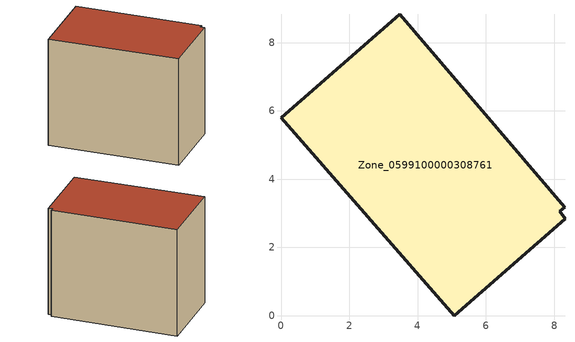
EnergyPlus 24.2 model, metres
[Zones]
Zone_0599100000308761
 floor ground (C_G): 5.07,0 0,5.8 3.47,8.83 8.31,3.18 8.17,3.06 8.31,2.84 z0
 wall outside (C_F): 0,5.8 5.07,0 8.31,2.84 8.17,3.06 8.31,3.18 3.47,8.83 0,5.8 z0:6.52
 roof outside (C_R): 8.31,3.18 3.47,8.83 0,5.8 5.07,0 8.31,2.84 8.17,3.06 z6.52
[BUILDING]
Pand.0599100000308761: North Axis=0; Terrain=City; Loads Convergence Tolerance Value=0.04; Temperature Convergence Tolerance Value=0.4; Solar Distribution=FullExterior; Maximum Number of Warmup Days=25; Minimum Number of Warmup Days=1
[Site:Location]
Rotterdam.The.Hague.AP_ZH_NLD Design_Conditions: Latitude=51.96; Longitude=4.45; Time Zone=1; Elevation=-4.5
[SITE:GROUNDTEMPERATURE:BUILDINGSURFACE]
18, 18, 18, 18, 18, 18, 18, 18, 18, 18, 18, 18
[MATERIAL] Thermal Absorptance=0.9; Solar Absorptance=0.7; Visible Absorptance=0.7
Name | Roughness | Thickness | Conductivity | Density | Specific Heat
G.TI.1946 | MediumSmooth | 0.15 | 1 | 540 | 1210
F.TI.1946 | Rough | 0.3 | 0.857143 | 1920 | 840
R.TI.1946 | MediumRough | 0.2 | 0.1 | 1500 | 1000
[CONSTRUCTION]
C_G: G.TI.1946
C_F: F.TI.1946
C_R: R.TI.1946
[ZONE]
Zone_0599100000308761: Type=1; Multiplier=1; Ceiling Height=Autocalculate; Volume=Autocalculate; Floor Area=autocalculate; Part of Total Floor Area=Yes
[ZONEINFILTRATION:DESIGNFLOWRATE]
Infil_Zone_0599100000308761: Zone or ZoneList or Space or SpaceList=Zone_0599100000308761; Schedule=AlwaysOn; Design Flow Rate Calculation Method=Flow/Area; Flow Rate per Floor Area=0.003; Constant Term Coefficient=1; Temperature Term Coefficient=0; Velocity Term Coefficient=0; Velocity Squared Term Coefficient=0
[HVACTEMPLATE:ZONE:IDEALLOADSAIRSYSTEM]
Zone_0599100000308761: Maximum Heating Supply Air Temperature=50; Minimum Cooling Supply Air Temperature=13; Maximum Heating Supply Air Humidity Ratio=0.0156; Minimum Cooling Supply Air Humidity Ratio=0.0077; Heating Limit=NoLimit; Cooling Limit=NoLimit; Dehumidification Control Type=ConstantSensibleHeatRatio; Cooling Sensible Heat Ratio=0.7; Dehumidification Setpoint=60; Humidification Control Type=None; Humidification Setpoint=30; Outdoor Air Method=None; Outdoor Air Flow Rate per Person=0.00944; Outdoor Air Flow Rate per Zone Floor Area=0; Outdoor Air Flow Rate per Zone=0; Demand Controlled Ventilation Type=None; Outdoor Air Economizer Type=NoEconomizer; Heat Recovery Type=None; Sensible Heat Recovery Effectiveness=0.7; Latent Heat Recovery Effectiveness=0.65
[ZONECONTROL:THERMOSTAT]
ThermostatControl_Zone_0599100000308761: Zone or ZoneList=Zone_0599100000308761; Control Type Schedule=DualSetpointControlType; Control 1=Thermostat_Zone_0599100000308761; Temperature Difference Between Cutout And Setpoint=0
[THERMOSTATSETPOINT:DUALSETPOINT]
Thermostat_Zone_0599100000308761: Heating Setpoint Temperature Schedule=HeatingSetpoint_Zone_0599100000308761; Cooling Setpoint Temperature Schedule=CoolingSetpoint_Zone_0599100000308761
[SCHEDULE:COMPACT]
HeatingSetpoint_Zone_0599100000308761: Through: 12/31, For: AllDays, Until: 24:00, 21
CoolingSetpoint_Zone_0599100000308761: Through: 12/31, For: AllDays, Until: 24:00, 24
DualSetpointControlType: Through: 12/31, For: AllDays, Until: 24:00, 4
AlwaysOn: Through: 12/31, For: AllDays, Until: 24:00, 1
